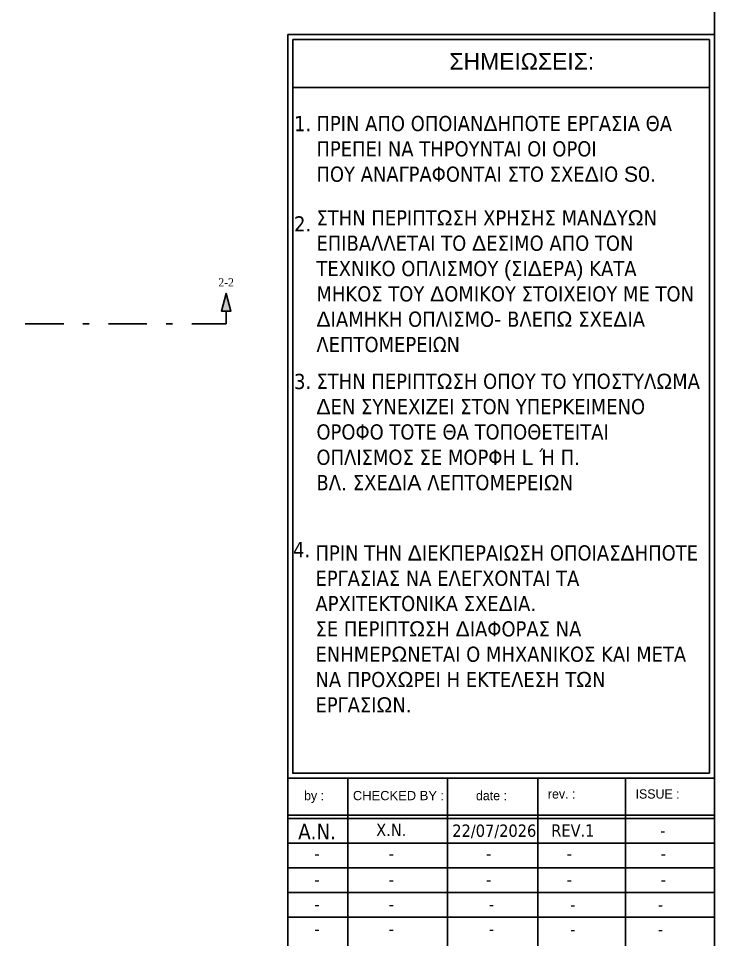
# Model space of a CAD drawing. Header units: millimetres. Extents: x -2171 to 1563, y -1758 to -1505.
# Drawn here: x -770.49 to -759.04, y -1616.79 to -1601.63 of the extents above; entities that cross this region are included whole.
import ezdxf
from ezdxf.enums import TextEntityAlignment as Align

# ---------------------------------------------------------------- set-up
doc = ezdxf.new("R2010")
doc.units = ezdxf.units.MM
doc.linetypes.add('DASHDOT', pattern=[25.4, 12.7, -6.35, 0, -6.35])
for name, color, linetype in [('-S-A3 PAGE', 3, 'Continuous'), ('-S_TEXT', 3, 'Continuous'), ('pinakaki', 153, 'Continuous'), ('Sect_Line_Symbol', 7, 'Continuous')]:
    doc.layers.add(name, color=color, linetype=linetype)
doc.layers.add('TEXT', color=20, linetype='Continuous', lineweight=13)
doc.styles.add('S1TmsNwRmn1359_b_934_161', font='times.ttf', dxfattribs={"width": 0.933629, "height": 0.135937})
doc.styles.get("Standard").update_dxf_attribs({"font": 'tahoma.ttf'})

# ---------------------------------------------------------------- blocks, each defined once
blk = doc.blocks.new('PINAKAKI')
at = {"layer": '-S-A3 PAGE', "ltscale": 5}
blk.add_line((121995.588, -208359.262), (121988.733, -208359.262), dxfattribs=at)
at = {"color": 0}
for p, q in [((121988.65, -208358.392), (121988.65, -208373.351)), ((121988.65, -208358.392), (121995.67, -208358.392)), ((121995.67, -208358.392), (121995.669, -208370.631)), ((121988.733, -208358.475), (121988.733, -208370.548)), ((121988.733, -208358.475), (121995.588, -208358.475)), ((121995.588, -208358.475), (121995.588, -208370.548)), ((121988.649, -208370.631), (121995.669, -208370.631)), ((121988.732, -208370.548), (121995.587, -208370.548)), ((121989.64, -208370.631), (121989.64, -208374.541)), ((121991.28, -208374.541), (121991.28, -208370.631)), ((121992.766, -208374.541), (121992.766, -208370.631)), ((121994.208, -208374.541), (121994.208, -208370.631)), ((121991.624, -208371.24), (121988.651, -208371.24)), ((121988.651, -208371.24), (121995.67, -208371.24)), ((121995.67, -208371.291), (121988.651, -208371.291)), ((121995.67, -208371.24), (121995.67, -208371.291))]:
    blk.add_line(p, q, dxfattribs=at)
at = {"color": 3}
blk.add_line((121995.67, -208372.455), (121995.67, -208374.541), dxfattribs=at)
at = {"color": 0}
blk.add_lwpolyline([(121988.651, -208370.631), (121995.67, -208370.631), (121995.67, -208374.541), (121988.651, -208374.541)], close=True, dxfattribs=at)
blk.add_lwpolyline([(121988.651, -208370.631), (121995.67, -208370.631), (121995.67, -208374.541), (121988.651, -208374.541)], close=True, dxfattribs=at)
for points in [[(121988.651, -208371.697), (121995.67, -208371.697)], [(121988.651, -208372.103), (121995.67, -208372.103)], [(121988.651, -208372.51), (121995.67, -208372.51)], [(121988.651, -208372.916), (121995.67, -208372.916)]]:
    blk.add_lwpolyline(points, dxfattribs=at)
at = {"layer": '-S_TEXT', "color": 3}
for s, p in [('1.', (121988.755, -208359.983)), ('2.', (121988.755, -208361.633)), ('3.', (121988.755, -208364.226)), ('4.', (121988.739, -208366.994))]:
    blk.add_text(s, height=0.25, dxfattribs=at).set_placement(p)
at = {"layer": '-S_TEXT', "color": 3, "char_height": 0.25, "attachment_point": 1}
for s, insert in [('ΠΡΙΝ ΑΠΟ ΟΠΟΙΑΝ{\\fArial|b0|i0|c186|p34;Δ}ΗΠΟΤΕ ΕΡΓΑΣΙΑ ΘΑ ΠΡΕΠΕΙ ΝΑ ΤΗΡΟΥΝΤΑΙ ΟΙ ΟΡΟΙ\\PΠΟΥ ΑΝΑΓΡΑΦΟΝΤΑΙ ΣΤΟ ΣΧΕ{\\fArial|b0|i0|c186|p34;Δ}ΙΟ {\\fArial|b0|i0|c186|p34;S0.}', (121989.123, -208359.731)), ('ΣΤΗΝ ΠΕΡΙΠΤ{\\fArial|b0|i0|c186|p34;Ω}ΣΗ ΧΡΗΣΗΣ ΜΑΝ{\\fArial|b0|i0|c186|p34;Δ}Υ{\\fArial|b0|i0|c186|p34;Ω}Ν ΕΠΙΒΑΛΛΕΤΑΙ ΤΟ {\\fArial|b0|i0|c186|p34;Δ}ΕΣΙΜΟ ΑΠΟ ΤΟΝ ΤΕΧΝΙΚΟ ΟΠΛΙΣΜΟΥ {\\fArial|b0|i0|c186|p34;(}ΣΙ{\\fArial|b0|i0|c186|p34;Δ}ΕΡΑ{\\fArial|b0|i0|c186|p34;) }ΚΑΤΑ ΜΗΚΟΣ ΤΟΥ {\\fArial|b0|i0|c186|p34;Δ}ΟΜΙΚΟΥ ΣΤΟΙΧΕΙΟΥ ΜΕ ΤΟΝ {\\fArial|b0|i0|c186|p34;Δ}ΙΑΜΗΚΗ ΟΠΛΙΣΜΟ{\\fArial|b0|i0|c186|p34;- }ΒΛΕΠ{\\fArial|b0|i0|c186|p34;Ω }ΣΧΕ{\\fArial|b0|i0|c186|p34;Δ}ΙΑ ΛΕΠΤΟΜΕΡΕΙΩΝ', (121989.123, -208361.284)), ('ΣΤΗΝ ΠΕΡΙΠΤ{\\fArial|b0|i0|c186|p34;Ω}ΣΗ ΟΠΟΥ ΤΟ ΥΠΟΣΤΥΛ{\\fArial|b0|i0|c186|p34;Ω}ΜΑ {\\fArial|b0|i0|c186|p34;Δ}ΕΝ ΣΥΝΕΧΙΖΕΙ ΣΤΟΝ ΥΠΕΡΚΕΙΜΕΝΟ ΟΡΟΦΟ ΤΟΤΕ ΘΑ ΤΟΠΟΘΕΤΕΙΤΑΙ ΟΠΛΙΣΜΟΣ ΣΕ ΜΟΡΦΗ {\\fArial|b0|i0|c186|p34;L }Ή Π{\\fArial|b0|i0|c186|p34;.  \\P}ΒΛ{\\fArial|b0|i0|c186|p34;. }ΣΧΕ{\\fArial|b0|i0|c186|p34;Δ}Ι{\\fArial|b0|i0|c186|p34;A }ΛΕΠΤΟΜΕΡΕΙ{\\fArial|b0|i0|c186|p34;Ω}Ν', (121989.123, -208363.973)), ('ΠΡΙΝ ΤΗΝ {\\fArial|b0|i0|c186|p34;Δ}ΙΕΚΠΕΡΑΙ{\\fArial|b0|i0|c186|p34;Ω}ΣΗ ΟΠΟΙΑΣ{\\fArial|b0|i0|c186|p34;Δ}ΗΠΟΤΕ ΕΡΓΑΣΙΑΣ ΝΑ ΕΛΕΓΧΟΝΤΑΙ ΤΑ ΑΡΧΙΤΕΚΤΟΝΙΚΑ ΣΧΕ{\\fArial|b0|i0|c186|p34;Δ}ΙΑ{\\fArial|b0|i0|c186|p34;.\\P}ΣΕ ΠΕΡΙΠΤ{\\fArial|b0|i0|c186|p34;Ω}ΣΗ {\\fArial|b0|i0|c186|p34;Δ}ΙΑΦΟΡΑΣ ΝΑ ΕΝΗΜΕΡ{\\fArial|b0|i0|c186|p34;Ω}ΝΕΤΑΙ Ο ΜΗΧΑΝΙΚΟΣ ΚΑΙ ΜΕΤΑ ΝΑ ΠΡΟΧ{\\fArial|b0|i0|c186|p34;Ω}ΡΕΙ Η ΕΚΤΕΛΕΣΗ Τ{\\fArial|b0|i0|c186|p34;Ω}Ν ΕΡΓΑΣΙ{\\fArial|b0|i0|c186|p34;Ω}Ν{\\fArial|b0|i0|c186|p34;.}', (121989.107, -208366.797))]:
    blk.add_mtext_dynamic_manual_height_columns(s, width=6.38621, gutter_width=1, heights=[0], dxfattribs=dict(at, insert=insert))
at = {"layer": 'pinakaki', "ltscale": 0.005, "insert": (121991.31, -208358.698), "char_height": 0.26955, "width": 6.67467, "attachment_point": 1}
blk.add_mtext('{\\fArial|b0|i0|c161|p34;ΣΗΜΕΙΩΣΕΙΣ:}', dxfattribs=at)
at = {"layer": 'TEXT', "color": 0, "attachment_point": 1}
for s, insert, char_height, width in [('\\pxqc;{\\fBankGothic Lt BT|b0|i0|c161|p34;\\C7;by :}', (121988.625, -208370.839), 0.15234, 0.91751), ('\\pxqc;{\\fArial|b0|i0|c186|p34;\\C7;CHECKED BY\\fBankGothic Lt BT|b0|i0|c161|p34; :}', (121989.201, -208370.839), 0.15234, 2.53906), ('\\pxqc;{\\fBankGothic Lt BT|b0|i0|c0|p34;\\C7;date :}', (121990.732, -208370.839), 0.15234, 2.53906), ('{\\fBankGothic Lt BT|b0|i0|c0|p34;\\C7;ISSUE\\fBankGothic Lt BT|b0|i0|c161|p34; :}', (121994.371, -208370.812), 0.15234, 2.53906), ('{\\fBankGothic Lt BT|b0|i0|c161|p34;\\C7;rev\\fBankGothic Lt BT|b0|i0|c0|p34;.\\fBankGothic Lt BT|b0|i0|c161|p34; :}', (121992.929, -208370.812), 0.152344, 2.53906), ('\\pxqc;{\\fTahoma|b0|i0|c0|p34;\\C7;A\\fTahoma|b0|i0|c161|p34;.\\fTahoma|b0|i0|c0|p34;N\\fTahoma|b0|i0|c161|p34;.}', (121988.625, -208371.379), 0.253906, 1.01563), ('\\pxqc;{\\fTahoma|b0|i0|c0|p34;\\H0.8x;\\C7;X.N.}', (121989.084, -208371.379), 0.25391, 2.53906), ('{\\fTahoma|b0|i0|c0|p34;\\C7;22\\fTahoma|b0|i0|c161|p34;/\\fTahoma|b0|i0|c0|p34;07\\fTahoma|b0|i0|c161|p34;/202\\fTahoma|b0|i0|c0|p34;6}', (121991.357, -208371.391), 0.203125, 1.35307), ('\\pxqc;{\\fTahoma|b0|i0|c0|p34;\\H0.8x;\\C7;REV.1}', (121992.706, -208371.388), 0.25391, 1.26753), ('\\pxqc;{\\fTahoma|b0|i0|c0|p34;\\H0.8x;\\C7; \\fTahoma|b0|i0|c161|p34;-}', (121994.148, -208371.388), 0.25391, 1.26753), ('\\pxqc;{\\fTahoma|b0|i0|c0|p34;\\H0.8x;\\C7;-}', (121988.625, -208371.768), 0.25391, 1.01563), ('\\pxqc;{\\fTahoma|b0|i0|c0|p34;\\H0.8x;\\C7;-}', (121989.084, -208371.768), 0.25391, 2.53906), ('\\pxqc;{\\fTahoma|b0|i0|c0|p34;\\H0.8x;\\C7;   -}', (121990.571, -208371.768), 0.25391, 2.53906), ('\\pxqc;{\\fTahoma|b0|i0|c0|p34;\\H0.8x;\\C7;-}', (121992.012, -208371.768), 0.25391, 2.53906), ('\\pxqc;{\\fTahoma|b0|i0|c0|p34;\\H0.8x;\\C7;-}', (121993.558, -208371.768), 0.25391, 2.53906), ('\\pxqc;{\\fTahoma|b0|i0|c0|p34;\\H0.8x;\\C7;-}', (121988.625, -208372.192), 0.25391, 1.01563), ('\\pxqc;{\\fTahoma|b0|i0|c0|p34;\\H0.8x;\\C7;-}', (121989.084, -208372.192), 0.25391, 2.53906), ('\\pxqc;{\\fTahoma|b0|i0|c0|p34;\\H0.8x;\\C7;   -}', (121990.571, -208372.192), 0.25391, 2.53906), ('\\pxqc;{\\fTahoma|b0|i0|c0|p34;\\H0.8x;\\C7;-}', (121992.012, -208372.192), 0.25391, 2.53906), ('\\pxqc;{\\fTahoma|b0|i0|c0|p34;\\H0.8x;\\C7;-}', (121993.558, -208372.192), 0.25391, 2.53906), ('\\pxqc;{\\fTahoma|b0|i0|c0|p34;\\H0.8x;\\C7;-}', (121988.625, -208372.598), 0.25391, 1.01563), ('\\pxqc;{\\fTahoma|b0|i0|c0|p34;\\H0.8x;\\C7;-}', (121989.084, -208372.598), 0.25391, 2.53906), ('\\pxqc;{\\fTahoma|b0|i0|c0|p34;\\H0.8x;\\C7;-}', (121990.732, -208372.598), 0.25391, 2.53906), ('\\pxqc;{\\fTahoma|b0|i0|c161|p34;\\H0.8x;\\C7;-}', (121992.706, -208372.607), 0.25391, 1.26753), ('\\pxqc;{\\fTahoma|b0|i0|c161|p34;\\H0.8x;\\C7;-}', (121994.148, -208372.607), 0.25391, 1.26753), ('\\pxqc;{\\fTahoma|b0|i0|c0|p34;\\H0.8x;\\C7;-}', (121988.625, -208373.004), 0.25391, 1.01563), ('\\pxqc;{\\fTahoma|b0|i0|c0|p34;\\H0.8x;\\C7;-}', (121989.084, -208373.004), 0.25391, 2.53906), ('\\pxqc;{\\fTahoma|b0|i0|c0|p34;\\H0.8x;\\C7;-}', (121990.732, -208373.004), 0.25391, 2.53906), ('\\pxqc;{\\fTahoma|b0|i0|c161|p34;\\H0.8x;\\C7;-}', (121992.706, -208373.013), 0.25391, 1.26753), ('\\pxqc;{\\fTahoma|b0|i0|c161|p34;\\H0.8x;\\C7;-}', (121994.148, -208373.013), 0.25391, 1.26753)]:
    blk.add_mtext(s, dxfattribs=dict(at, insert=insert, char_height=char_height, width=width))
at = {"layer": 'TEXT', "insert": (121992.706, -208371.388), "char_height": 0.25391, "width": 1.26753, "attachment_point": 1}
blk.add_mtext('{\\fTahoma|b0|i0|c0|p34;\\H0.8x;\\C7; }', dxfattribs=at)

msp = doc.modelspace()

# ---------------------------------------------------------------- hatches: boundary and pattern name
at = {"layer": 'Sect_Line_Symbol'}
msp.add_hatch(color=2, dxfattribs=at).paths.add_polyline_path([(-767.0754, -1606.6537), (-767.0754, -1606.4434), (-766.9977, -1606.4434), (-767.0754, -1606.1537), (-767.153, -1606.4434), (-767.0754, -1606.4434)])

# ---------------------------------------------------------------- linework, layer by layer
at = {"layer": '-S_TEXT', "ltscale": 5}
msp.add_lwpolyline([(-817.1905, -1590.2497), (-759.043, -1590.2497), (-759.043, -1630.2944), (-817.1905, -1630.2944)], close=True, dxfattribs=at)
at = {"layer": 'Sect_Line_Symbol', "color": 2}
msp.add_lwpolyline([(-767.0754, -1606.6537), (-767.0754, -1606.4434), (-766.9977, -1606.4434), (-767.0754, -1606.1537), (-767.153, -1606.4434), (-767.0754, -1606.4434)], close=True, dxfattribs=at)
at = {"layer": 'Sect_Line_Symbol', "color": 2, "linetype": 'DASHDOT', "ltscale": 0.05}
msp.add_lwpolyline([(-773.1217, -1606.6537), (-767.0754, -1606.6537)], dxfattribs=at)

# ---------------------------------------------------------------- block references
at = {"layer": '-S_TEXT', "linetype": 'Continuous', "ltscale": 0.5}
msp.add_blockref('PINAKAKI', (-122754.7131, 206756.498), dxfattribs=at)

# ---------------------------------------------------------------- texts
at = {"layer": 'Sect_Line_Symbol', "color": 2, "style": 'S1TmsNwRmn1359_b_934_161', "width": 0.933629}
msp.add_text('2-2', height=0.13594, dxfattribs=at).set_placement((-767.0754, -1605.9037), align=Align.TOP_CENTER)

doc.saveas('drawing.dxf')
